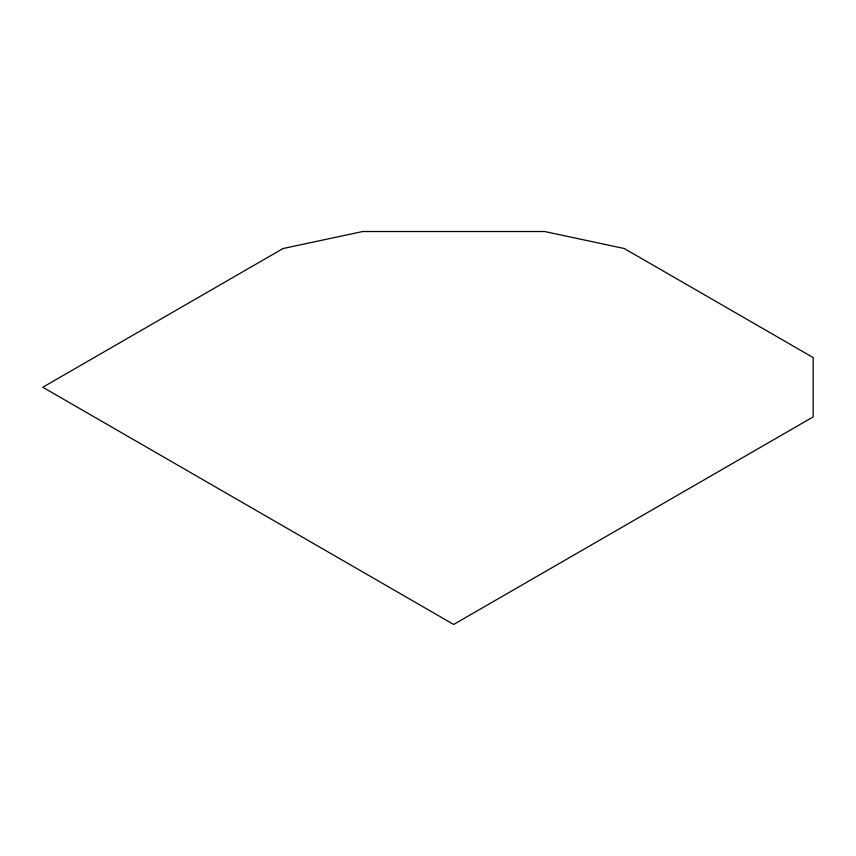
<?xml version="1.0" encoding="UTF-8"?>
<svg xmlns="http://www.w3.org/2000/svg" width="856" height="856" viewBox="0 0 856 856"><rect width="100%" height="100%" fill="white"/><g stroke="black" fill="none" stroke-linecap="round" stroke-linejoin="round"><path stroke-width="1.28" d="M283.079 248.518L42.8 387.244L453.68 624.463L813.2 416.893L813.2 357.594L624.281 248.518L544.705 231.537L362.655 231.537L283.079 248.518"/></g></svg>
